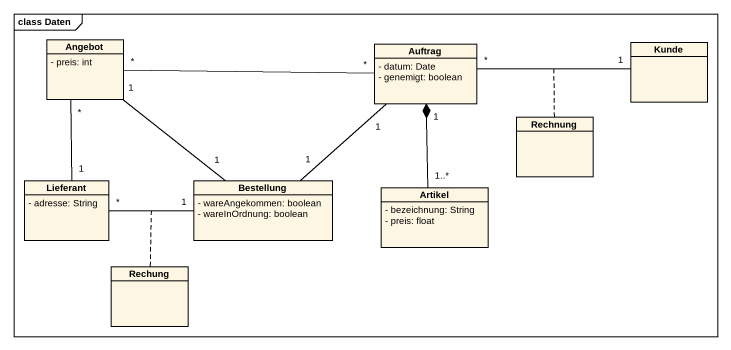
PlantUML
@startuml
mainframe class Daten
hide circle
hide empty members
skinparam classAttributeIconSize 0
class Angebot {
  - preis: int
}
class Auftrag {
  - datum: Date
  - genemigt: boolean
}
class Kunde
class Rechnung
class Lieferant {
  - adresse: String
}
class Bestellung {
  - wareAngekommen: boolean
  - wareInOrdnung: boolean
}
class Artikel {
  - bezeichnung: String
  - preis: float
}
class Rechung
Auftrag "*" -left- "*" Angebot
Auftrag "1" -- "1" Bestellung
Kunde "1" -left- "*" Auftrag
(Kunde, Auftrag) .. Rechnung
Lieferant "1" -up- "*" Angebot
Bestellung "1" -up- "1" Angebot
Bestellung "1" -left- "*" Lieferant
(Bestellung, Lieferant) .. Rechung
Artikel "1..*" -up-* "1" Auftrag
@enduml
